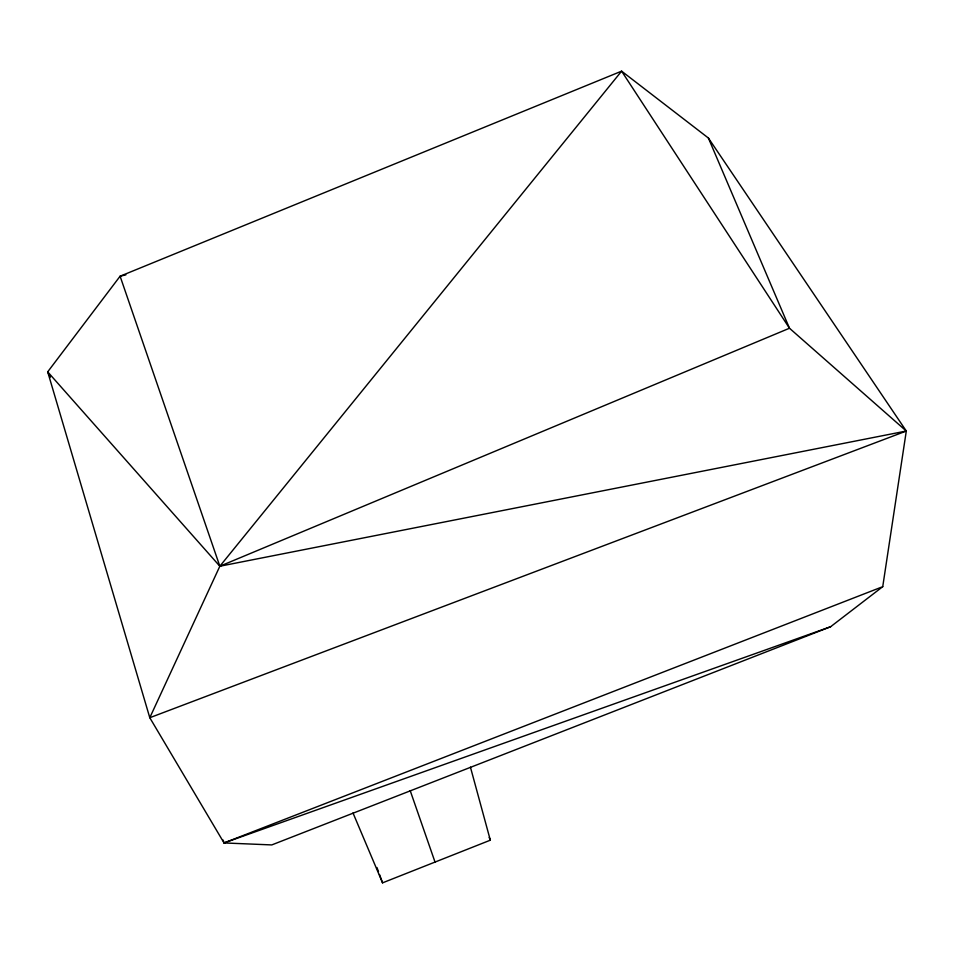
<?xml version="1.0" encoding="UTF-8"?>
<svg xmlns="http://www.w3.org/2000/svg" width="954" height="954" viewBox="0 0 954 954"><rect width="100%" height="100%" fill="white"/><g stroke="black" fill="none" stroke-linecap="round" stroke-linejoin="round"><path stroke-width="1.43" d="M882.736 586.674L906.3 431.029L708.381 138.02L621.603 71.156L120.097 276.207L47.7 371.845L149.79 717.718L224.035 842.942L271.771 844.922L830.6 626.742L882.736 586.674L224.035 842.942L223.164 840.092M352.992 812.939L382.554 882.844L490.32 840.188L470.429 767.135M906.3 431.029L149.79 717.718L219.837 566.223L621.603 71.156L789.483 328.236L906.3 431.029L219.837 566.223L47.7 371.845L50.419 377.14M224.035 842.942L830.6 626.742M125.892 274.847L120.097 276.207L219.837 566.223L789.483 328.236L708.381 138.02M489.199 837.457L490.32 840.188M376.961 867.52L378.488 871.694M379.501 874.484L382.554 882.844M410.196 790.627L435.024 862.07"/></g></svg>
